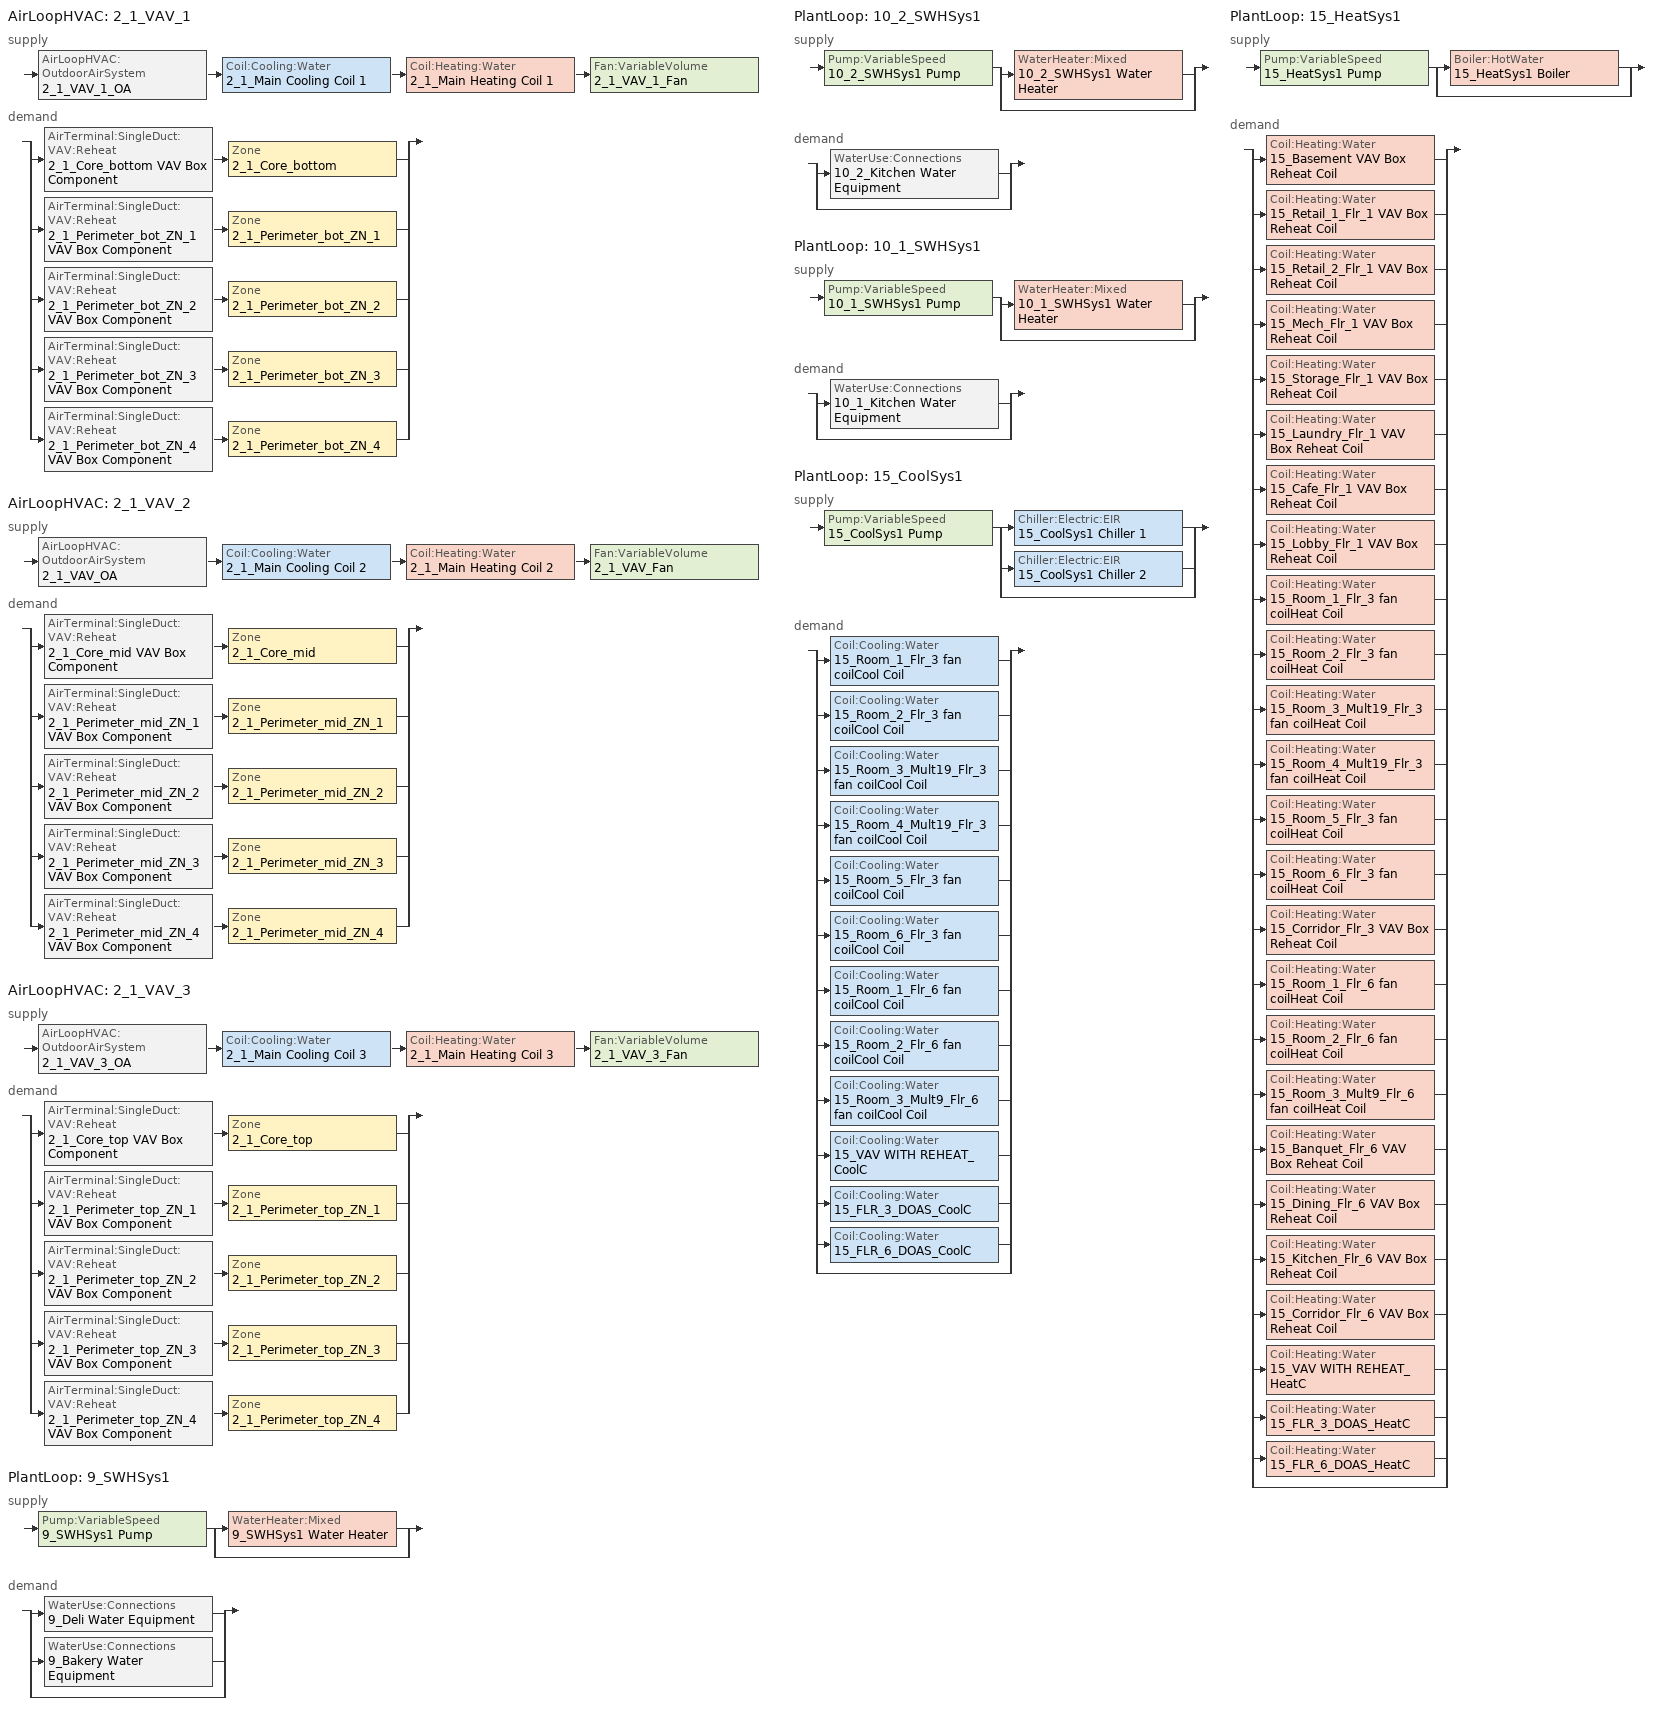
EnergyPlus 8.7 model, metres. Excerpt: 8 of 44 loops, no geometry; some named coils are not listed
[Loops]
AirLoopHVAC '2_1_VAV_1'
 supply: AirLoopHVAC:OutdoorAirSystem '2_1_VAV_1_OA' > Coil:Cooling:Water '2_1_Main Cooling Coil 1' > Coil:Heating:Water '2_1_Main Heating Coil 1' > Fan:VariableVolume '2_1_VAV_1_Fan'
 demand: split
  | AirTerminal:SingleDuct:VAV:Reheat '2_1_Core_bottom VAV Box Component' > Zone '2_1_Core_bottom'
  | AirTerminal:SingleDuct:VAV:Reheat '2_1_Perimeter_bot_ZN_1 VAV Box Component' > Zone '2_1_Perimeter_bot_ZN_1'
  | AirTerminal:SingleDuct:VAV:Reheat '2_1_Perimeter_bot_ZN_2 VAV Box Component' > Zone '2_1_Perimeter_bot_ZN_2'
  | AirTerminal:SingleDuct:VAV:Reheat '2_1_Perimeter_bot_ZN_3 VAV Box Component' > Zone '2_1_Perimeter_bot_ZN_3'
  | AirTerminal:SingleDuct:VAV:Reheat '2_1_Perimeter_bot_ZN_4 VAV Box Component' > Zone '2_1_Perimeter_bot_ZN_4'
AirLoopHVAC '2_1_VAV_2'
 supply: AirLoopHVAC:OutdoorAirSystem '2_1_VAV_OA' > Coil:Cooling:Water '2_1_Main Cooling Coil 2' > Coil:Heating:Water '2_1_Main Heating Coil 2' > Fan:VariableVolume '2_1_VAV_Fan'
 demand: split
  | AirTerminal:SingleDuct:VAV:Reheat '2_1_Core_mid VAV Box Component' > Zone '2_1_Core_mid'
  | AirTerminal:SingleDuct:VAV:Reheat '2_1_Perimeter_mid_ZN_1 VAV Box Component' > Zone '2_1_Perimeter_mid_ZN_1'
  | AirTerminal:SingleDuct:VAV:Reheat '2_1_Perimeter_mid_ZN_2 VAV Box Component' > Zone '2_1_Perimeter_mid_ZN_2'
  | AirTerminal:SingleDuct:VAV:Reheat '2_1_Perimeter_mid_ZN_3 VAV Box Component' > Zone '2_1_Perimeter_mid_ZN_3'
  | AirTerminal:SingleDuct:VAV:Reheat '2_1_Perimeter_mid_ZN_4 VAV Box Component' > Zone '2_1_Perimeter_mid_ZN_4'
AirLoopHVAC '2_1_VAV_3'
 supply: AirLoopHVAC:OutdoorAirSystem '2_1_VAV_3_OA' > Coil:Cooling:Water '2_1_Main Cooling Coil 3' > Coil:Heating:Water '2_1_Main Heating Coil 3' > Fan:VariableVolume '2_1_VAV_3_Fan'
 demand: split
  | AirTerminal:SingleDuct:VAV:Reheat '2_1_Core_top VAV Box Component' > Zone '2_1_Core_top'
  | AirTerminal:SingleDuct:VAV:Reheat '2_1_Perimeter_top_ZN_1 VAV Box Component' > Zone '2_1_Perimeter_top_ZN_1'
  | AirTerminal:SingleDuct:VAV:Reheat '2_1_Perimeter_top_ZN_2 VAV Box Component' > Zone '2_1_Perimeter_top_ZN_2'
  | AirTerminal:SingleDuct:VAV:Reheat '2_1_Perimeter_top_ZN_3 VAV Box Component' > Zone '2_1_Perimeter_top_ZN_3'
  | AirTerminal:SingleDuct:VAV:Reheat '2_1_Perimeter_top_ZN_4 VAV Box Component' > Zone '2_1_Perimeter_top_ZN_4'
PlantLoop '9_SWHSys1'
 supply: Pump:VariableSpeed '9_SWHSys1 Pump' > split
  | WaterHeater:Mixed '9_SWHSys1 Water Heater'
  | bypass
 demand: split
  | WaterUse:Connections '9_Deli Water Equipment'
  | WaterUse:Connections '9_Bakery Water Equipment'
  | bypass
PlantLoop '10_2_SWHSys1'
 supply: Pump:VariableSpeed '10_2_SWHSys1 Pump' > split
  | WaterHeater:Mixed '10_2_SWHSys1 Water Heater'
  | bypass
 demand: split
  | WaterUse:Connections '10_2_Kitchen Water Equipment'
  | bypass
PlantLoop '10_1_SWHSys1'
 supply: Pump:VariableSpeed '10_1_SWHSys1 Pump' > split
  | WaterHeater:Mixed '10_1_SWHSys1 Water Heater'
  | bypass
 demand: split
  | WaterUse:Connections '10_1_Kitchen Water Equipment'
  | bypass
PlantLoop '15_CoolSys1'
 supply: Pump:VariableSpeed '15_CoolSys1 Pump' > split
  | Chiller:Electric:EIR '15_CoolSys1 Chiller 1'
  | Chiller:Electric:EIR '15_CoolSys1 Chiller 2'
  | bypass
 demand: split
  | Coil:Cooling:Water '15_Room_1_Flr_3 fan coilCool Coil'
  | Coil:Cooling:Water '15_Room_2_Flr_3 fan coilCool Coil'
  | Coil:Cooling:Water '15_Room_3_Mult19_Flr_3 fan coilCool Coil'
  | Coil:Cooling:Water '15_Room_4_Mult19_Flr_3 fan coilCool Coil'
  | Coil:Cooling:Water '15_Room_5_Flr_3 fan coilCool Coil'
  | Coil:Cooling:Water '15_Room_6_Flr_3 fan coilCool Coil'
  | Coil:Cooling:Water '15_Room_1_Flr_6 fan coilCool Coil'
  | Coil:Cooling:Water '15_Room_2_Flr_6 fan coilCool Coil'
  | Coil:Cooling:Water '15_Room_3_Mult9_Flr_6 fan coilCool Coil'
  | Coil:Cooling:Water '15_VAV WITH REHEAT_CoolC'
  | Coil:Cooling:Water '15_FLR_3_DOAS_CoolC'
  | Coil:Cooling:Water '15_FLR_6_DOAS_CoolC'
  | bypass
PlantLoop '15_HeatSys1'
 supply: Pump:VariableSpeed '15_HeatSys1 Pump' > split
  | Boiler:HotWater '15_HeatSys1 Boiler'
  | bypass
 demand: split
  | Coil:Heating:Water '15_Basement VAV Box Reheat Coil'
  | Coil:Heating:Water '15_Retail_1_Flr_1 VAV Box Reheat Coil'
  | Coil:Heating:Water '15_Retail_2_Flr_1 VAV Box Reheat Coil'
  | Coil:Heating:Water '15_Mech_Flr_1 VAV Box Reheat Coil'
  | Coil:Heating:Water '15_Storage_Flr_1 VAV Box Reheat Coil'
  | Coil:Heating:Water '15_Laundry_Flr_1 VAV Box Reheat Coil'
  | Coil:Heating:Water '15_Cafe_Flr_1 VAV Box Reheat Coil'
  | Coil:Heating:Water '15_Lobby_Flr_1 VAV Box Reheat Coil'
  | Coil:Heating:Water '15_Room_1_Flr_3 fan coilHeat Coil'
  | Coil:Heating:Water '15_Room_2_Flr_3 fan coilHeat Coil'
  | Coil:Heating:Water '15_Room_3_Mult19_Flr_3 fan coilHeat Coil'
  | Coil:Heating:Water '15_Room_4_Mult19_Flr_3 fan coilHeat Coil'
  | Coil:Heating:Water '15_Room_5_Flr_3 fan coilHeat Coil'
  | Coil:Heating:Water '15_Room_6_Flr_3 fan coilHeat Coil'
  | Coil:Heating:Water '15_Corridor_Flr_3 VAV Box Reheat Coil'
  | Coil:Heating:Water '15_Room_1_Flr_6 fan coilHeat Coil'
  | Coil:Heating:Water '15_Room_2_Flr_6 fan coilHeat Coil'
  | Coil:Heating:Water '15_Room_3_Mult9_Flr_6 fan coilHeat Coil'
  | Coil:Heating:Water '15_Banquet_Flr_6 VAV Box Reheat Coil'
  | Coil:Heating:Water '15_Dining_Flr_6 VAV Box Reheat Coil'
  | Coil:Heating:Water '15_Kitchen_Flr_6 VAV Box Reheat Coil'
  | Coil:Heating:Water '15_Corridor_Flr_6 VAV Box Reheat Coil'
  | Coil:Heating:Water '15_VAV WITH REHEAT_HeatC'
  | Coil:Heating:Water '15_FLR_3_DOAS_HeatC'
  | Coil:Heating:Water '15_FLR_6_DOAS_HeatC'
  | bypass
[DesignSpecification:OutdoorAir] Outdoor Air Method=Flow/Person; Outdoor Air Flow per Person {m3/s-person}=0.0125
2_1_SZ DSOA Core_bottom; 2_1_SZ DSOA Core_mid; 2_1_SZ DSOA Core_top; 2_1_SZ DSOA Perimeter_bot_ZN_1; 2_1_SZ DSOA Perimeter_bot_ZN_2; 2_1_SZ DSOA Perimeter_bot_ZN_3; 2_1_SZ DSOA Perimeter_bot_ZN_4; 2_1_SZ DSOA Perimeter_mid_ZN_1; 2_1_SZ DSOA Perimeter_mid_ZN_2; 2_1_SZ DSOA Perimeter_mid_ZN_3; 2_1_SZ DSOA Perimeter_mid_ZN_4; 2_1_SZ DSOA Perimeter_top_ZN_1; 2_1_SZ DSOA Perimeter_top_ZN_2; 2_1_SZ DSOA Perimeter_top_ZN_3; 2_1_SZ DSOA Perimeter_top_ZN_4
[Sizing:Zone] Zone Cooling Design Supply Air Temperature Input Method=SupplyAirTemperature; Zone Cooling Design Supply Air Temperature {C}=12.8; Zone Heating Design Supply Air Temperature Input Method=SupplyAirTemperature; Zone Heating Design Supply Air Temperature {C}=50; Zone Cooling Design Supply Air Humidity Ratio {kgWater/kgDryAir}=0.0085; Zone Heating Design Supply Air Humidity Ratio {kgWater/kgDryAir}=0.008; Cooling Design Air Flow Method=DesignDay; Heating Design Air Flow Method=DesignDay
Name | Design Specification Outdoor Air Object
2_1_Core_bottom | 2_1_SZ DSOA Core_bottom
2_1_Core_mid | 2_1_SZ DSOA Core_mid
2_1_Core_top | 2_1_SZ DSOA Core_top
2_1_Perimeter_bot_ZN_1 | 2_1_SZ DSOA Perimeter_bot_ZN_1
2_1_Perimeter_bot_ZN_2 | 2_1_SZ DSOA Perimeter_bot_ZN_2
2_1_Perimeter_bot_ZN_3 | 2_1_SZ DSOA Perimeter_bot_ZN_3
2_1_Perimeter_bot_ZN_4 | 2_1_SZ DSOA Perimeter_bot_ZN_4
2_1_Perimeter_mid_ZN_1 | 2_1_SZ DSOA Perimeter_mid_ZN_1
2_1_Perimeter_mid_ZN_2 | 2_1_SZ DSOA Perimeter_mid_ZN_2
2_1_Perimeter_mid_ZN_3 | 2_1_SZ DSOA Perimeter_mid_ZN_3
2_1_Perimeter_mid_ZN_4 | 2_1_SZ DSOA Perimeter_mid_ZN_4
2_1_Perimeter_top_ZN_1 | 2_1_SZ DSOA Perimeter_top_ZN_1
2_1_Perimeter_top_ZN_2 | 2_1_SZ DSOA Perimeter_top_ZN_2
2_1_Perimeter_top_ZN_3 | 2_1_SZ DSOA Perimeter_top_ZN_3
2_1_Perimeter_top_ZN_4 | 2_1_SZ DSOA Perimeter_top_ZN_4
[Sizing:System] Type of Load to Size On=Sensible; Design Outdoor Air Flow Rate {m3/s}=AUTOSIZE; Central Heating Maximum System Air Flow Ratio=0.3; Preheat Design Temperature {C}=7; Preheat Design Humidity Ratio {kgWater/kgDryAir}=0.008; Precool Design Temperature {C}=12.8; Precool Design Humidity Ratio {kgWater/kgDryAir}=0.008; Central Cooling Design Supply Air Temperature {C}=12.8; Central Heating Design Supply Air Temperature {C}=16.7; Type of Zone Sum to Use=NonCoincident; 100% Outdoor Air in Cooling=No; 100% Outdoor Air in Heating=No; Central Cooling Design Supply Air Humidity Ratio {kgWater/kgDryAir}=0.0085; Central Heating Design Supply Air Humidity Ratio {kgWater/kgDryAir}=0.008; Cooling Supply Air Flow Rate Method=DesignDay; Cooling Supply Air Flow Rate {m3/s}=0; Heating Supply Air Flow Rate Method=DesignDay; Heating Supply Air Flow Rate {m3/s}=0; Zone Maximum Outdoor Air Fraction=1; Cooling Design Capacity Method=CoolingDesignCapacity; Cooling Design Capacity {W}=autosize; Heating Design Capacity Method=HeatingDesignCapacity; Heating Design Capacity {W}=autosize; Central Cooling Capacity Control Method=VAV
2_1_VAV_1; 2_1_VAV_2; 2_1_VAV_3
[Sizing:Plant]
Name | Loop Type | Design Loop Exit Temperature {C} | Loop Design Temperature Difference {deltaC}
9_SWHSys1; 10_2_SWHSys1; 10_1_SWHSys1 | Heating | 60 | 5
15_CoolSys1 | Cooling | 6.67 | 6.67
15_HeatSys1 | Heating | 82.2 | 11.1
[ZoneControl:Thermostat] Control Type Schedule=2_1_Dual Zone Control Type Sched
Name | Zone or ZoneList | Control 1
2_1_Core_bottom Thermostat | 2_1_Core_bottom | 2_1_Core_bottom DualSPSched
2_1_Core_mid Thermostat | 2_1_Core_mid | 2_1_Core_mid DualSPSched
2_1_Core_top Thermostat | 2_1_Core_top | 2_1_Core_top DualSPSched
2_1_Perimeter_bot_ZN_1 Thermostat | 2_1_Perimeter_bot_ZN_1 | 2_1_Perimeter_bot_ZN_1 DualSPSched
2_1_Perimeter_bot_ZN_2 Thermostat | 2_1_Perimeter_bot_ZN_2 | 2_1_Perimeter_bot_ZN_2 DualSPSched
2_1_Perimeter_bot_ZN_3 Thermostat | 2_1_Perimeter_bot_ZN_3 | 2_1_Perimeter_bot_ZN_3 DualSPSched
2_1_Perimeter_bot_ZN_4 Thermostat | 2_1_Perimeter_bot_ZN_4 | 2_1_Perimeter_bot_ZN_4 DualSPSched
2_1_Perimeter_mid_ZN_1 Thermostat | 2_1_Perimeter_mid_ZN_1 | 2_1_Perimeter_mid_ZN_1 DualSPSched
2_1_Perimeter_mid_ZN_2 Thermostat | 2_1_Perimeter_mid_ZN_2 | 2_1_Perimeter_mid_ZN_2 DualSPSched
2_1_Perimeter_mid_ZN_3 Thermostat | 2_1_Perimeter_mid_ZN_3 | 2_1_Perimeter_mid_ZN_3 DualSPSched
2_1_Perimeter_mid_ZN_4 Thermostat | 2_1_Perimeter_mid_ZN_4 | 2_1_Perimeter_mid_ZN_4 DualSPSched
2_1_Perimeter_top_ZN_1 Thermostat | 2_1_Perimeter_top_ZN_1 | 2_1_Perimeter_top_ZN_1 DualSPSched
2_1_Perimeter_top_ZN_2 Thermostat | 2_1_Perimeter_top_ZN_2 | 2_1_Perimeter_top_ZN_2 DualSPSched
2_1_Perimeter_top_ZN_3 Thermostat | 2_1_Perimeter_top_ZN_3 | 2_1_Perimeter_top_ZN_3 DualSPSched
2_1_Perimeter_top_ZN_4 Thermostat | 2_1_Perimeter_top_ZN_4 | 2_1_Perimeter_top_ZN_4 DualSPSched
[ThermostatSetpoint:DualSetpoint] Heating Setpoint Temperature Schedule=2_1_HTGSETP_SCH; Cooling Setpoint Temperature Schedule=2_1_CLGSETP_SCH
2_1_Core_bottom DualSPSched; 2_1_Core_mid DualSPSched; 2_1_Core_top DualSPSched; 2_1_Perimeter_bot_ZN_1 DualSPSched; 2_1_Perimeter_bot_ZN_2 DualSPSched; 2_1_Perimeter_bot_ZN_3 DualSPSched; 2_1_Perimeter_bot_ZN_4 DualSPSched; 2_1_Perimeter_mid_ZN_1 DualSPSched; 2_1_Perimeter_mid_ZN_2 DualSPSched; 2_1_Perimeter_mid_ZN_3 DualSPSched; 2_1_Perimeter_mid_ZN_4 DualSPSched; 2_1_Perimeter_top_ZN_1 DualSPSched; 2_1_Perimeter_top_ZN_2 DualSPSched; 2_1_Perimeter_top_ZN_3 DualSPSched; 2_1_Perimeter_top_ZN_4 DualSPSched
[ZoneHVAC:FourPipeFanCoil] Availability Schedule=15_ALWAYS_ON; Capacity Control Method=ConstantFanVariableFlow; Maximum Supply Air Flow Rate {m3/s}=AUTOSIZE; Maximum Outdoor Air Flow Rate {m3/s}=0; Maximum Cold Water Flow Rate {m3/s}=AUTOSIZE; Minimum Cold Water Flow Rate {m3/s}=0; Cooling Convergence Tolerance=0.001; Maximum Hot Water Flow Rate {m3/s}=AUTOSIZE; Minimum Hot Water Flow Rate {m3/s}=0; Heating Convergence Tolerance=0.001
Name | Supply Air Fan | Cooling Coil | Heating Coil
15_Room_1_Flr_3 fan coil | 15_Room_1_Flr_3 fan coilfan | 15_Room_1_Flr_3 fan coilCool Coil | 15_Room_1_Flr_3 fan coilHeat Coil
15_Room_1_Flr_6 fan coil | 15_Room_1_Flr_6 fan coilfan | 15_Room_1_Flr_6 fan coilCool Coil | 15_Room_1_Flr_6 fan coilHeat Coil
15_Room_2_Flr_3 fan coil | 15_Room_2_Flr_3 fan coilfan | 15_Room_2_Flr_3 fan coilCool Coil | 15_Room_2_Flr_3 fan coilHeat Coil
15_Room_2_Flr_6 fan coil | 15_Room_2_Flr_6 fan coilfan | 15_Room_2_Flr_6 fan coilCool Coil | 15_Room_2_Flr_6 fan coilHeat Coil
15_Room_3_Mult19_Flr_3 fan coil | 15_Room_3_Mult19_Flr_3 fan coilfan | 15_Room_3_Mult19_Flr_3 fan coilCool Coil | 15_Room_3_Mult19_Flr_3 fan coilHeat Coil
15_Room_3_Mult9_Flr_6 fan coil | 15_Room_3_Mult9_Flr_6 fan coilfan | 15_Room_3_Mult9_Flr_6 fan coilCool Coil | 15_Room_3_Mult9_Flr_6 fan coilHeat Coil
15_Room_4_Mult19_Flr_3 fan coil | 15_Room_4_Mult19_Flr_3 fan coilfan | 15_Room_4_Mult19_Flr_3 fan coilCool Coil | 15_Room_4_Mult19_Flr_3 fan coilHeat Coil
15_Room_5_Flr_3 fan coil | 15_Room_5_Flr_3 fan coilfan | 15_Room_5_Flr_3 fan coilCool Coil | 15_Room_5_Flr_3 fan coilHeat Coil
15_Room_6_Flr_3 fan coil | 15_Room_6_Flr_3 fan coilfan | 15_Room_6_Flr_3 fan coilCool Coil | 15_Room_6_Flr_3 fan coilHeat Coil
[AirTerminal:SingleDuct:VAV:Reheat] Availability Schedule=2_1_ALWAYS_ON; Maximum Air Flow Rate {m3/s}=AUTOSIZE; Zone Minimum Air Flow Input Method=Constant; Constant Minimum Air Flow Fraction=0.3; Maximum Hot Water or Steam Flow Rate {m3/s}=AUTOSIZE; Minimum Hot Water or Steam Flow Rate {m3/s}=0; Convergence Tolerance=0.001; Damper Heating Action=NORMAL; Maximum Flow per Zone Floor Area During Reheat {m3/s-m2}=AUTOCALCULATE; Maximum Flow Fraction During Reheat=AUTOCALCULATE
Name | Reheat Coil
2_1_Core_bottom VAV Box Component | 2_1_Core_bottom VAV Box Reheat Coil
2_1_Core_mid VAV Box Component | 2_1_Core_mid VAV Box Reheat Coil
2_1_Core_top VAV Box Component | 2_1_Core_top VAV Box Reheat Coil
2_1_Perimeter_bot_ZN_1 VAV Box Component | 2_1_Perimeter_bot_ZN_1 VAV Box Reheat Coil
2_1_Perimeter_bot_ZN_2 VAV Box Component | 2_1_Perimeter_bot_ZN_2 VAV Box Reheat Coil
2_1_Perimeter_bot_ZN_3 VAV Box Component | 2_1_Perimeter_bot_ZN_3 VAV Box Reheat Coil
2_1_Perimeter_bot_ZN_4 VAV Box Component | 2_1_Perimeter_bot_ZN_4 VAV Box Reheat Coil
2_1_Perimeter_mid_ZN_1 VAV Box Component | 2_1_Perimeter_mid_ZN_1 VAV Box Reheat Coil
2_1_Perimeter_mid_ZN_2 VAV Box Component | 2_1_Perimeter_mid_ZN_2 VAV Box Reheat Coil
2_1_Perimeter_mid_ZN_3 VAV Box Component | 2_1_Perimeter_mid_ZN_3 VAV Box Reheat Coil
2_1_Perimeter_mid_ZN_4 VAV Box Component | 2_1_Perimeter_mid_ZN_4 VAV Box Reheat Coil
2_1_Perimeter_top_ZN_1 VAV Box Component | 2_1_Perimeter_top_ZN_1 VAV Box Reheat Coil
2_1_Perimeter_top_ZN_2 VAV Box Component | 2_1_Perimeter_top_ZN_2 VAV Box Reheat Coil
2_1_Perimeter_top_ZN_3 VAV Box Component | 2_1_Perimeter_top_ZN_3 VAV Box Reheat Coil
2_1_Perimeter_top_ZN_4 VAV Box Component | 2_1_Perimeter_top_ZN_4 VAV Box Reheat Coil
[Zone equipment]
2_1_Core_bottom: 2_1_Core_bottom VAV Box Component
2_1_Core_mid: 2_1_Core_mid VAV Box Component
2_1_Core_top: 2_1_Core_top VAV Box Component
2_1_Perimeter_bot_ZN_1: 2_1_Perimeter_bot_ZN_1 VAV Box Component
2_1_Perimeter_bot_ZN_2: 2_1_Perimeter_bot_ZN_2 VAV Box Component
2_1_Perimeter_bot_ZN_3: 2_1_Perimeter_bot_ZN_3 VAV Box Component
2_1_Perimeter_bot_ZN_4: 2_1_Perimeter_bot_ZN_4 VAV Box Component
2_1_Perimeter_mid_ZN_1: 2_1_Perimeter_mid_ZN_1 VAV Box Component
2_1_Perimeter_mid_ZN_2: 2_1_Perimeter_mid_ZN_2 VAV Box Component
2_1_Perimeter_mid_ZN_3: 2_1_Perimeter_mid_ZN_3 VAV Box Component
2_1_Perimeter_mid_ZN_4: 2_1_Perimeter_mid_ZN_4 VAV Box Component
2_1_Perimeter_top_ZN_1: 2_1_Perimeter_top_ZN_1 VAV Box Component
2_1_Perimeter_top_ZN_2: 2_1_Perimeter_top_ZN_2 VAV Box Component
2_1_Perimeter_top_ZN_3: 2_1_Perimeter_top_ZN_3 VAV Box Component
2_1_Perimeter_top_ZN_4: 2_1_Perimeter_top_ZN_4 VAV Box Component
[Fan:ConstantVolume] Availability Schedule=15_ALWAYS_ON; Fan Total Efficiency=0.52; Pressure Rise {Pa}=331; Maximum Flow Rate {m3/s}=AUTOSIZE; Motor Efficiency=0.8; Motor In Airstream Fraction=1
15_Room_1_Flr_3 fan coilfan; 15_Room_1_Flr_6 fan coilfan; 15_Room_2_Flr_3 fan coilfan; 15_Room_2_Flr_6 fan coilfan; 15_Room_3_Mult19_Flr_3 fan coilfan; 15_Room_3_Mult9_Flr_6 fan coilfan; 15_Room_4_Mult19_Flr_3 fan coilfan; 15_Room_5_Flr_3 fan coilfan; 15_Room_6_Flr_3 fan coilfan
[Fan:VariableVolume] Availability Schedule=2_1_HVACOperationSchd; Fan Total Efficiency=0.5915; Pressure Rise {Pa}=1109.648; Maximum Flow Rate {m3/s}=AUTOSIZE; Fan Power Minimum Flow Rate Input Method=Fraction; Fan Power Minimum Air Flow Rate {m3/s}=0; Motor Efficiency=0.91; Motor In Airstream Fraction=1; Fan Power Coefficient 1=0.0407599; Fan Power Coefficient 2=0.088045; Fan Power Coefficient 3=-0.0729261; Fan Power Coefficient 4=0.94374; Fan Power Coefficient 5=0
2_1_VAV_Fan; 2_1_VAV_3_Fan; 2_1_VAV_1_Fan
[Coil:Cooling:Water] Type of Analysis=SimpleAnalysis; Heat Exchanger Configuration=CrossFlow
Name | Availability Schedule | Design Water Flow Rate {m3/s} | Design Air Flow Rate {m3/s} | Design Inlet Water Temperature {C} | Design Inlet Air Temperature {C} | Design Outlet Air Temperature {C} | Design Inlet Air Humidity Ratio {kgWater/kgDryAir} | Design Outlet Air Humidity Ratio {kgWater/kgDryAir}
15_Room_3_Mult9_Flr_6 fan coilCool Coil; 15_Room_2_Flr_6 fan coilCool Coil; 15_Room_1_Flr_6 fan coilCool Coil; 15_Room_1_Flr_3 fan coilCool Coil; 15_Room_2_Flr_3 fan coilCool Coil; 15_Room_3_Mult19_Flr_3 fan coilCool Coil; 15_Room_4_Mult19_Flr_3 fan coilCool Coil; 15_Room_6_Flr_3 fan coilCool Coil; 15_Room_5_Flr_3 fan coilCool Coil | 15_ALWAYS_ON | AUTOSIZE | AUTOSIZE | AUTOSIZE | AUTOSIZE | AUTOSIZE | AUTOSIZE | AUTOSIZE
2_1_Main Cooling Coil 1; 2_1_Main Cooling Coil 2; 2_1_Main Cooling Coil 3 | 2_1_CoolingCoilAvailSched | autosize | autosize | autosize | autosize | autosize | autosize | autosize
[Coil:Heating:Water] Performance Input Method=UFactorTimesAreaAndDesignWaterFlowRate; Rated Inlet Water Temperature {C}=82.2; Rated Inlet Air Temperature {C}=16.6; Rated Outlet Water Temperature {C}=71.1; Rated Outlet Air Temperature {C}=32.2
Name | Availability Schedule | U-Factor Times Area Value {W/K} | Maximum Water Flow Rate {m3/s} | Rated Capacity {W}
15_Banquet_Flr_6 VAV Box Reheat Coil; 15_Basement VAV Box Reheat Coil; 15_Cafe_Flr_1 VAV Box Reheat Coil; 15_Corridor_Flr_3 VAV Box Reheat Coil; 15_Corridor_Flr_6 VAV Box Reheat Coil; 15_Dining_Flr_6 VAV Box Reheat Coil; 15_Kitchen_Flr_6 VAV Box Reheat Coil; 15_Laundry_Flr_1 VAV Box Reheat Coil; 15_Lobby_Flr_1 VAV Box Reheat Coil; 15_Mech_Flr_1 VAV Box Reheat Coil; 15_Retail_1_Flr_1 VAV Box Reheat Coil; 15_Retail_2_Flr_1 VAV Box Reheat Coil; 15_Room_1_Flr_3 fan coilHeat Coil; 15_Room_1_Flr_6 fan coilHeat Coil; 15_Room_2_Flr_3 fan coilHeat Coil; 15_Room_2_Flr_6 fan coilHeat Coil; 15_Room_3_Mult19_Flr_3 fan coilHeat Coil; 15_Room_3_Mult9_Flr_6 fan coilHeat Coil; 15_Room_4_Mult19_Flr_3 fan coilHeat Coil; 15_Room_5_Flr_3 fan coilHeat Coil; 15_Room_6_Flr_3 fan coilHeat Coil; 15_Storage_Flr_1 VAV Box Reheat Coil | 15_ALWAYS_ON | AUTOSIZE | AUTOSIZE | AUTOSIZE
2_1_Main Heating Coil 1; 2_1_Main Heating Coil 2; 2_1_Main Heating Coil 3 | 2_1_ReheatCoilAvailSched | autosize | autosize | autosize
[Controller:WaterCoil] Control Variable=Temperature; Actuator Variable=FLOW; Controller Convergence Tolerance {deltaC}=0.002; Maximum Actuated Flow {m3/s}=autosize; Minimum Actuated Flow {m3/s}=0
Name | Action
2_1_Central Cooling Coil Contoller 1; 2_1_Central Cooling Coil Contoller 2; 2_1_Central Cooling Coil Contoller 3 | Reverse
2_1_Central Heating Coil Contoller 1; 2_1_Central Heating Coil Contoller 2; 2_1_Central Heating Coil Contoller 3 | Normal
[Controller:OutdoorAir] Minimum Outdoor Air Flow Rate {m3/s}=AUTOSIZE; Maximum Outdoor Air Flow Rate {m3/s}=AUTOSIZE; Economizer Control Type=DifferentialDryBulb; Economizer Control Action Type=ModulateFlow; Economizer Maximum Limit Dry-Bulb Temperature {C}=28; Economizer Maximum Limit Enthalpy {J/kg}=64000; Economizer Minimum Limit Dry-Bulb Temperature {C}=-100; Lockout Type=NoLockout; Minimum Limit Type=FixedMinimum; Minimum Outdoor Air Schedule=2_1_MinOA_MotorizedDamper_Sched
2_1_VAV_1_OA_Controller; 2_1_VAV_OA_Controller; 2_1_VAV_3_OA_Controller
[AirLoopHVAC] Design Supply Air Flow Rate {m3/s}=AUTOSIZE
2_1_VAV_1; 2_1_VAV_2; 2_1_VAV_3
[Pump:VariableSpeed] Design Maximum Flow Rate {m3/s}=AUTOSIZE; Design Power Consumption {W}=AUTOSIZE; Fraction of Motor Inefficiencies to Fluid Stream=0; Coefficient 1 of the Part Load Performance Curve=0; Coefficient 2 of the Part Load Performance Curve=1; Coefficient 3 of the Part Load Performance Curve=0; Coefficient 4 of the Part Load Performance Curve=0; Design Minimum Flow Rate {m3/s}=0; Pump Control Type=Intermittent
Name | Design Pump Head {Pa} | Motor Efficiency
9_SWHSys1 Pump; 10_2_SWHSys1 Pump; 10_1_SWHSys1 Pump | 0.1 | 1
15_CoolSys1 Pump; 15_HeatSys1 Pump | 179352 | 0.9
[Boiler:HotWater]
15_HeatSys1 Boiler: Fuel Type=NATURALGAS; Nominal Capacity {W}=AUTOSIZE; Nominal Thermal Efficiency=0.78; Efficiency Curve Temperature Evaluation Variable=LeavingBoiler; Design Water Outlet Temperature {C}=82.2; Design Water Flow Rate {m3/s}=AUTOSIZE; Minimum Part Load Ratio=0; Maximum Part Load Ratio=1.2; Optimum Part Load Ratio=1; Water Outlet Upper Temperature Limit {C}=95; Boiler Flow Mode=LeavingSetpointModulated; Parasitic Electric Load {W}=0; Sizing Factor=1
[Chiller:Electric:EIR] Reference Capacity {W}=AUTOSIZE; Reference COP {W/W}=5.5; Reference Leaving Chilled Water Temperature {C}=6.67; Reference Entering Condenser Fluid Temperature {C}=35; Reference Chilled Water Flow Rate {m3/s}=AutoSize; Reference Condenser Fluid Flow Rate {m3/s}=AutoSize; Cooling Capacity Function of Temperature Curve=15_Air-Cooled Default 90.1-2004 Cap_fT; Electric Input to Cooling Output Ratio Function of Temperature Curve=15_Air-Cooled Default 90.1-2004 EIR_fT; Electric Input to Cooling Output Ratio Function of Part Load Ratio Curve=15_Air-Cooled Trane Screw EIR_fPLR; Minimum Part Load Ratio=0.15; Maximum Part Load Ratio=1; Optimum Part Load Ratio=0.8; Minimum Unloading Ratio=0.15; Condenser Type=AIRCOOLED; Leaving Chilled Water Lower Temperature Limit {C}=2; Chiller Flow Mode=LeavingSetpointModulated; Design Heat Recovery Water Flow Rate {m3/s}=0; Sizing Factor=0.5
15_CoolSys1 Chiller 1; 15_CoolSys1 Chiller 2
[WaterHeater:Mixed] Deadband Temperature Difference {deltaC}=2; Maximum Temperature Limit {C}=82.2222; Heater Control Type=Cycle; Heater Maximum Capacity {W}=845000; Heater Fuel Type=NATURALGAS; Heater Thermal Efficiency=0.8; Off Cycle Parasitic Fuel Consumption Rate {W}=20; Off Cycle Parasitic Fuel Type=NATURALGAS; Off Cycle Parasitic Heat Fraction to Tank=0.8; On Cycle Parasitic Fuel Type=NATURALGAS; Ambient Temperature Indicator=SCHEDULE; Off Cycle Loss Coefficient to Ambient Temperature {W/K}=6; On Cycle Loss Coefficient to Ambient Temperature {W/K}=6; Use Side Effectiveness=1; Source Side Effectiveness=1; Use Side Design Flow Rate {m3/s}=AUTOSIZE; Source Side Design Flow Rate {m3/s}=AUTOSIZE; Indirect Water Heating Recovery Time {hr}=1.5
Name | Tank Volume {m3} | Setpoint Temperature Schedule | Ambient Temperature Schedule
9_SWHSys1 Water Heater | 0.4 | 9_SWHSys1 Water Heater Setpoint Temperature Schedule Name | 9_SWHSys1 Water Heater Ambient Temperature Schedule Name
10_2_SWHSys1 Water Heater | 0.2 | 10_2_SWHSys1 Water Heater Setpoint Temperature Schedule Name | 10_2_SWHSys1 Water Heater Ambient Temperature Schedule Name
10_1_SWHSys1 Water Heater | 0.2 | 10_1_SWHSys1 Water Heater Setpoint Temperature Schedule Name | 10_1_SWHSys1 Water Heater Ambient Temperature Schedule Name
[PlantLoop] Fluid Type=Water; Maximum Loop Flow Rate {m3/s}=AUTOSIZE; Minimum Loop Flow Rate {m3/s}=0; Plant Loop Volume {m3}=AUTOSIZE
Name | Plant Equipment Operation Scheme | Maximum Loop Temperature {C} | Minimum Loop Temperature {C} | Load Distribution Scheme
9_SWHSys1 | 9_SWHSys1 Loop Operation Scheme List | 60 | 10 | Optimal
10_2_SWHSys1 | 10_2_SWHSys1 Loop Operation Scheme List | 60 | 10 | Optimal
10_1_SWHSys1 | 10_1_SWHSys1 Loop Operation Scheme List | 60 | 10 | Optimal
15_CoolSys1 | 15_CoolSys1 Loop Operation Scheme List | 98 | 1 | UniformLoad
15_HeatSys1 | 15_HeatSys1 Loop Operation Scheme List | 100 | 10 | Optimal
[PlantEquipmentList]
9_SWHSys1 Equipment List: 9_SWHSys1 Water Heater
10_2_SWHSys1 Equipment List: 10_2_SWHSys1 Water Heater
10_1_SWHSys1 Equipment List: 10_1_SWHSys1 Water Heater
15_CoolSys1 Equipment List: 15_CoolSys1 Chiller 1, 15_CoolSys1 Chiller 2
15_HeatSys1 Equipment List: 15_HeatSys1 Boiler
[PlantEquipmentOperation:CoolingLoad]
15_CoolSys1 Operation Scheme: Load Range 1 Lower Limit {W}=0; Load Range 1 Upper Limit {W}=100000000000000; Range 1 Equipment List=15_CoolSys1 Equipment List
[PlantEquipmentOperation:HeatingLoad] Load Range 1 Lower Limit {W}=0; Load Range 1 Upper Limit {W}=1000000000000000
Name | Range 1 Equipment List
9_SWHSys1 Operation Scheme | 9_SWHSys1 Equipment List
10_2_SWHSys1 Operation Scheme | 10_2_SWHSys1 Equipment List
10_1_SWHSys1 Operation Scheme | 10_1_SWHSys1 Equipment List
15_HeatSys1 Operation Scheme | 15_HeatSys1 Equipment List
[PlantEquipmentOperationSchemes]
Name | Control Scheme 1 | Control Scheme 1 Schedule
9_SWHSys1 Loop Operation Scheme List | 9_SWHSys1 Operation Scheme | 9_PlantOnSched
10_2_SWHSys1 Loop Operation Scheme List | 10_2_SWHSys1 Operation Scheme | 10_2_PlantOnSched
10_1_SWHSys1 Loop Operation Scheme List | 10_1_SWHSys1 Operation Scheme | 10_1_PlantOnSched
15_CoolSys1 Loop Operation Scheme List | 15_CoolSys1 Operation Scheme | 15_PlantOnSched
15_HeatSys1 Loop Operation Scheme List | 15_HeatSys1 Operation Scheme | 15_PlantOnSched
[SetpointManager:Scheduled] Control Variable=Temperature
Name | Schedule | Setpoint Node or NodeList
9_SWHSys1 Loop Setpoint Manager | 9_SWHSys1-Loop-Temp-Schedule | 9_SWHSys1 Supply Outlet Node
10_2_SWHSys1 Loop Setpoint Manager | 10_2_SWHSys1-Loop-Temp-Schedule | 10_2_SWHSys1 Supply Outlet Node
10_1_SWHSys1 Loop Setpoint Manager | 10_1_SWHSys1-Loop-Temp-Schedule | 10_1_SWHSys1 Supply Outlet Node
15_HeatSys1 Boiler Setpoint Manager | 15_HW-Loop-Temp-Schedule | 15_HeatSys1 Supply Equipment Outlet Node
15_CoolSys1 Chiller 1 Setpoint Manager | 15_CW-Loop-Temp-Schedule | 15_CoolSys1 Supply Equipment Outlet Node 1
15_CoolSys1 Chiller 2 Setpoint Manager | 15_CW-Loop-Temp-Schedule | 15_CoolSys1 Supply Equipment Outlet Node 2
15_CoolSys1 Loop Setpoint Manager | 15_CW-Loop-Temp-Schedule | 15_CoolSys1 Supply Outlet Node
15_HeatSys1 Loop Setpoint Manager | 15_HW-Loop-Temp-Schedule | 15_HeatSys1 Supply Outlet Node
2_1_VAV_1 SAT setpoint | 2_1_Seasonal-Reset-Supply-Air-Temp-Sch | 2_1_VAV_1 Supply Equipment Outlet Node
2_1_VAV_2 SAT setpoint | 2_1_Seasonal-Reset-Supply-Air-Temp-Sch | 2_1_VAV_2 Supply Equipment Outlet Node
2_1_VAV_3 SAT setpoint | 2_1_Seasonal-Reset-Supply-Air-Temp-Sch | 2_1_VAV_3 Supply Equipment Outlet Node
[SetpointManager:MixedAir] Control Variable=Temperature
Name | Setpoint Node or NodeList
2_1_VAV_1_CoolC SAT Manager | 2_1_Main Cooling Coil 1 Outlet Node
2_1_VAV_1_HeatC MixedAir Manager | 2_1_Main Heating Coil 1 Outlet Node
2_1_VAV_1_OAMixed Air Temp Manager | 2_1_VAV_1_OA-VAV_1_CoolCNode
2_1_VAV_CoolC SAT Manager | 2_1_Main Cooling Coil 2 Outlet Node
2_1_VAV_HeatC MixedAir Manager | 2_1_Main Heating Coil 2 Outlet Node
2_1_VAV_OAMixed Air Temp Manager | 2_1_VAV_OA-VAV_CoolCNode
2_1_VAV_3_CoolC SAT Manager | 2_1_Main Cooling Coil 3 Outlet Node
2_1_VAV_3_HeatC MixedAir Manager | 2_1_Main Heating Coil 3 Outlet Node
2_1_VAV_3_OAMixed Air Temp Manager | 2_1_VAV_3_OA-VAV_3_CoolCNode
[WaterUse:Equipment]
Name | Peak Flow Rate {m3/s} | Flow Rate Fraction Schedule | Target Temperature Schedule | Hot Water Supply Temperature Schedule | Zone | Sensible Fraction Schedule | Latent Fraction Schedule
9_Bakery Water Equipment | 5.25e-06 | 9_BLDG_SWH_SCH | 9_Water Equipment Temp Sched | 9_Water Equipment Hot Supply Temp Sched | 9_Bakery | 9_Water Equipment Sensible fract sched | 9_Water Equipment Latent fract sched
9_Deli Water Equipment | 5.25e-06 | 9_BLDG_SWH_SCH | 9_Water Equipment Temp Sched | 9_Water Equipment Hot Supply Temp Sched | 9_Deli | 9_Water Equipment Sensible fract sched | 9_Water Equipment Latent fract sched
10_2_Kitchen Water Equipment | 4.21e-05 | 10_2_BLDG_SWH_SCH | 10_2_Kitchen Water Equipment Temp Sched | 10_2_Kitchen Water Equipment Hot Supply Temp Sched | 10_2_Kitchen | 10_2_Kitchen Water Equipment Sensible fract sched | 10_2_Kitchen Water Equipment Latent fract sched
10_1_Kitchen Water Equipment | 4.21e-05 | 10_1_BLDG_SWH_SCH | 10_1_Kitchen Water Equipment Temp Sched | 10_1_Kitchen Water Equipment Hot Supply Temp Sched | 10_1_Kitchen | 10_1_Kitchen Water Equipment Sensible fract sched | 10_1_Kitchen Water Equipment Latent fract sched
[WaterUse:Connections]
Name | Water Use Equipment 1
9_Bakery Water Equipment | 9_Bakery Water Equipment
9_Deli Water Equipment | 9_Deli Water Equipment
10_2_Kitchen Water Equipment | 10_2_Kitchen Water Equipment
10_1_Kitchen Water Equipment | 10_1_Kitchen Water Equipment
[Schedule:Compact]
9_BLDG_SWH_SCH: Through: 12/31, For: Weekdays SummerDesignDay, Until: 01:00, 0.04, Until: 03:00, 0.05, Until: 07:00, 0.04, Until: 08:00, 0.15, Until: 09:00, 0.23, Until: 10:00, 0.32, Until: 11:00, 0.41, Until: 12:00, 0.57, Until: 13:00, 0.62, Until: 14:00, 0.61, Until: 15:00, 0.5, Until: 16:00, 0.45, Until: 17:00, 0.46, Until: 18:00, 0.47, Until: 19:00, 0.42, Until: 20:00, 0.34, Until: 21:00, 0.33, Until: 22:00, 0.23, Until: 23:00, 0.13, Until: 24:00, 0.08, For: Saturday WinterDesignDay, Until: 01:00, 0.11, Until: 02:00, 0.1, Until: 03:00, 0.08, Until: 06:00, 0.06, Until: 07:00, 0.07, Until: 08:00, 0.2, Until: 09:00, 0.24, Until: 10:00, 0.27, Until: 11:00, 0.42, Until: 12:00, 0.54, Until: 13:00, 0.59, Until: 14:00, 0.6, Until: 15:00, 0.49, Until: 16:00, 0.48, Until: 17:00, 0.47, Until: 18:00, 0.46, Until: 19:00, 0.44, Until: 20:00, 0.36, Until: 21:00, 0.29, Until: 22:00, 0.22, Until: 23:00, 0.16, Until: 24:00, 0.13, For: Sunday Holidays AllOtherDays, Until: 03:00, 0.07, Until: 06:00, 0.06, Until: 07:00, 0.07, Until: 08:00, 0.1, Until: 09:00, 0.12, Until: 10:00, 0.14, Until: 11:00, 0.29, Until: 12:00, 0.31, Until: 14:00, 0.36, Until: 15:00, 0.34, Until: 16:00, 0.35, Until: 17:00, 0.37, Until: 18:00, 0.34, Until: 19:00, 0.25, Until: 20:00, 0.27, Until: 21:00, 0.21, Until: 22:00, 0.16, Until: 23:00, 0.1, Until: 24:00, 0.06
9_Water Equipment Latent fract sched; 10_2_Kitchen Water Equipment Latent fract sched; 10_1_Kitchen Water Equipment Latent fract sched: Through: 12/31, For: AllDays, Until: 24:00, 0.05
9_Water Equipment Sensible fract sched; 10_2_Kitchen Water Equipment Sensible fract sched; 10_1_Kitchen Water Equipment Sensible fract sched: Through: 12/31, For: AllDays, Until: 24:00, 0.2
9_Water Equipment Hot Supply Temp Sched; 9_Water Equipment Temp Sched; 10_2_Kitchen Water Equipment Hot Supply Temp Sched; 10_2_Kitchen Water Equipment Temp Sched; 10_1_Kitchen Water Equipment Hot Supply Temp Sched; 10_1_Kitchen Water Equipment Temp Sched: Through: 12/31, For: AllDays, Until: 24:00, 49
9_PlantOnSched; 10_2_PlantOnSched; 10_1_PlantOnSched; 15_ALWAYS_ON; 15_PlantOnSched; 2_1_ALWAYS_ON: Through: 12/31, For: AllDays, Until: 24:00, 1
9_SWHSys1 Water Heater Ambient Temperature Schedule Name; 10_2_SWHSys1 Water Heater Ambient Temperature Schedule Name; 10_1_SWHSys1 Water Heater Ambient Temperature Schedule Name: Through: 12/31, For: AllDays, Until: 24:00, 22
9_SWHSys1 Water Heater Setpoint Temperature Schedule Name; 9_SWHSys1-Loop-Temp-Schedule; 10_2_SWHSys1 Water Heater Setpoint Temperature Schedule Name; 10_2_SWHSys1-Loop-Temp-Schedule; 10_1_SWHSys1 Water Heater Setpoint Temperature Schedule Name; 10_1_SWHSys1-Loop-Temp-Schedule; 15_HW-Loop-Temp-Schedule: Through: 12/31, For: AllDays, Until: 24:00, 60
10_2_BLDG_SWH_SCH; 10_1_BLDG_SWH_SCH: Through: 12/31, For: Weekdays SummerDesignDay, Until: 01:00, 0.2, Until: 06:00, 0, Until: 07:00, 0.15, Until: 08:00, 0.6, Until: 09:00, 0.55, Until: 10:00, 0.45, Until: 11:00, 0.4, Until: 12:00, 0.45, Until: 13:00, 0.4, Until: 14:00, 0.35, Until: 17:00, 0.3, Until: 18:00, 0.4, Until: 19:00, 0.55, Until: 20:00, 0.6, Until: 21:00, 0.5, Until: 22:00, 0.55, Until: 23:00, 0.45, Until: 24:00, 0.25, For: Saturday WinterDesignDay, Until: 01:00, 0.2, Until: 06:00, 0, Until: 09:00, 0.15, Until: 10:00, 0.5, Until: 11:00, 0.45, Until: 13:00, 0.5, Until: 14:00, 0.45, Until: 16:00, 0.4, Until: 17:00, 0.35, Until: 18:00, 0.4, Until: 20:00, 0.55, Until: 21:00, 0.5, Until: 22:00, 0.55, Until: 23:00, 0.4, Until: 24:00, 0.3, For: Sunday Holidays AllOtherDays, Until: 01:00, 0.25, Until: 06:00, 0, Until: 10:00, 0.15, Until: 12:00, 0.5, Until: 14:00, 0.4, Until: 17:00, 0.3, Until: 18:00, 0.4, Until: 20:00, 0.5, Until: 21:00, 0.4, Until: 22:00, 0.5, Until: 23:00, 0.4, Until: 24:00, 0.2
15_CW-Loop-Temp-Schedule: Through: 12/31, For: AllDays, Until: 24:00, 6.7
2_1_Dual Zone Control Type Sched: Through: 12/31, For: AllDays, Until: 24:00, 4
2_1_CLGSETP_SCH: Through: 12/31, For: Weekdays SummerDesignDay, Until: 06:00, 28, Until: 22:00, 25, Until: 24:00, 28, For: Saturday, Until: 06:00, 28, Until: 18:00, 25, Until: 24:00, 28, For WinterDesignDay, Until: 24:00, 28, For: AllOtherDays, Until: 24:00, 28
2_1_HTGSETP_SCH: Through: 12/31, For: Weekdays, Until: 06:00, 15.6, Until: 22:00, 20, Until: 24:00, 15.6, For SummerDesignDay, Until: 24:00, 15.6, For: Saturday, Until: 06:00, 15.6, Until: 18:00, 20, Until: 24:00, 15.6, For: WinterDesignDay, Until: 24:00, 20, For: AllOtherDays, Until: 24:00, 15.6
2_1_HVACOperationSchd: Through: 12/31, For: Weekdays SummerDesignDay, Until: 06:00, 0, Until: 22:00, 1, Until: 24:00, 0, For: Saturday WinterDesignDay, Until: 06:00, 0, Until: 18:00, 1, Until: 24:00, 0, For: AllOtherDays, Until: 24:00, 1
2_1_MinOA_MotorizedDamper_Sched: Through: 12/31, For: Weekdays SummerDesignDay, Until: 07:00, 0, Until: 22:00, 1, Until: 24:00, 0, For: Saturday WinterDesignDay, Until: 07:00, 0, Until: 18:00, 1, Until: 24:00, 0, For: AllOtherDays, Until: 24:00, 0
2_1_Seasonal-Reset-Supply-Air-Temp-Sch: Through: 12/31, For: AllDays, Until: 24:00, 12.8
2_1_CoolingCoilAvailSched: Through: 6/30, For: AllDays, Until: 24:00, 0, Through: 9/30, For: WeekDays, Until: 7:00, 0, Until: 17:00, 1, Until: 24:00, 0, For: SummerDesignDay WinterDesignDay, Until: 24:00, 1, For: AllOtherDays, Until: 24:00, 0, Through: 12/31, For: AllDays, Until: 24:00, 0
2_1_ReheatCoilAvailSched: Through: 6/30, For: AllDays, Until: 24:00, 1, Through: 9/30, For: WeekDays, Until: 7:00, 0, Until: 17:00, 1, Until: 24:00, 0, For: SummerDesignDay WinterDesignDay, Until: 24:00, 0, For: AllOtherDays, Until: 24:00, 0, Through: 12/31, For: AllDays, Until: 24:00, 1
[Curve:Quadratic]
15_Air-Cooled Trane Screw EIR_fPLR: Coefficient1 Constant=0.0727; Coefficient2 x=0.953; Coefficient3 x**2=-0.0266; Minimum Value of x=0; Maximum Value of x=1.2
[Curve:Biquadratic] Minimum Value of x=0; Maximum Value of x=20; Minimum Value of y=0; Maximum Value of y=50
Name | Coefficient1 Constant | Coefficient2 x | Coefficient3 x**2 | Coefficient4 y | Coefficient5 y**2 | Coefficient6 x*y
15_Air-Cooled Default 90.1-2004 Cap_fT | 1.04338 | 0.0407077 | 0.0004506 | -0.0041514 | -8.86e-05 | -0.0003467
15_Air-Cooled Default 90.1-2004 EIR_fT | 0.596191 | -0.0099496 | 0.0007888 | 0.0004506 | 0.0004875 | -0.0007623
